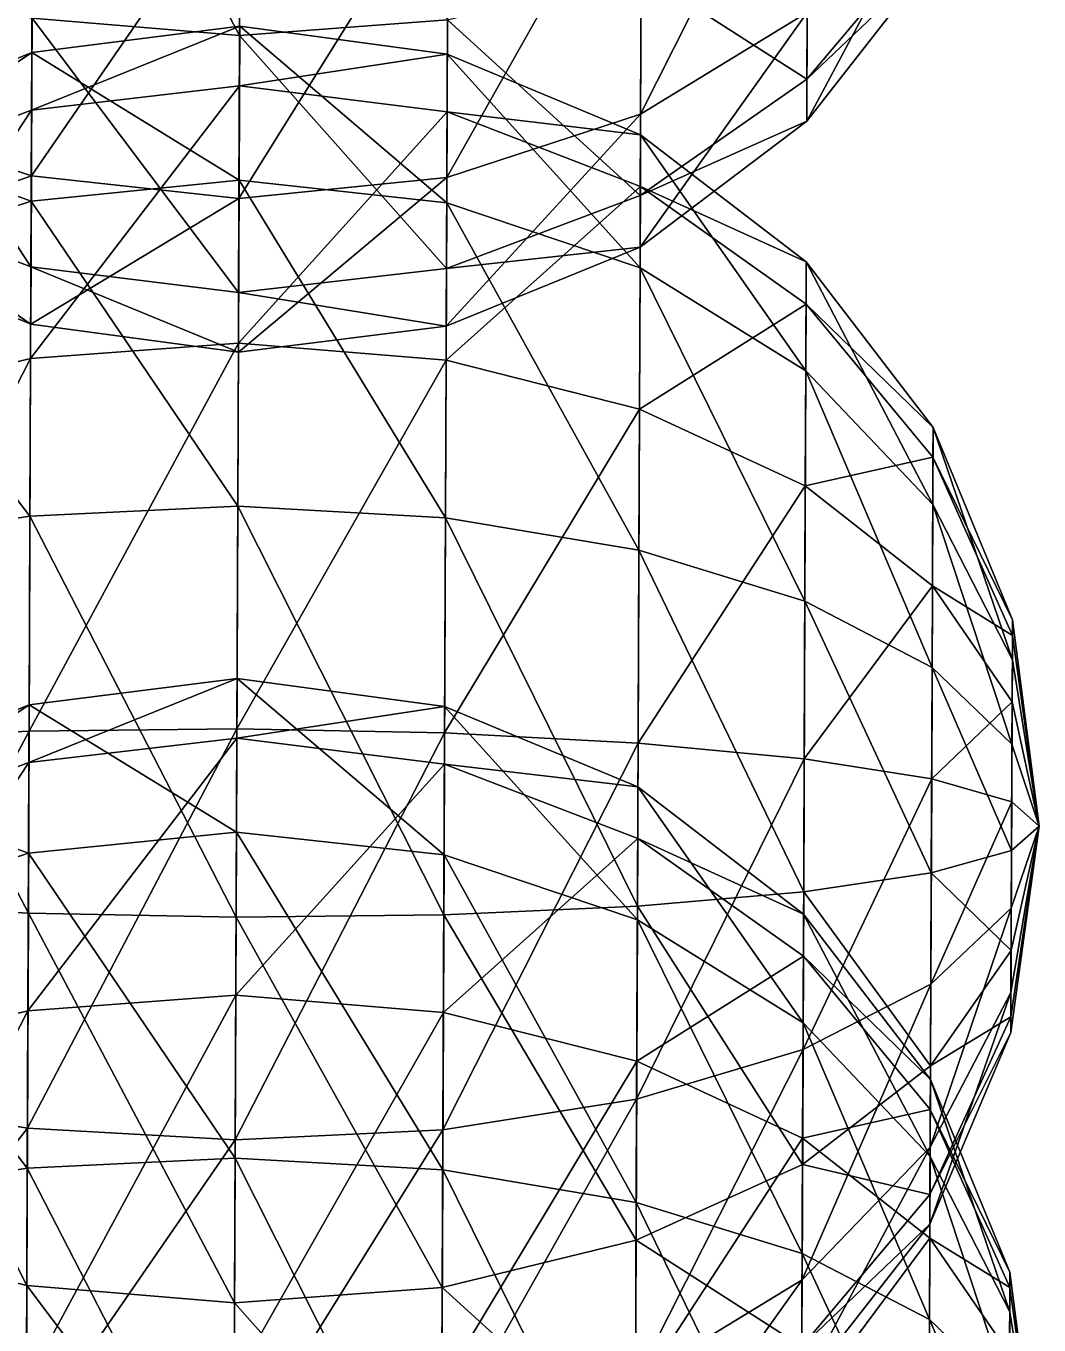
# Model space of a CAD drawing. Header units: metres. Extents: x -322 to 100, y -423 to 142.
# Drawn here: x -58.47 to -20.61, y -51.1 to -2.52 of the extents above; entities that cross this region are included whole.
import ezdxf

# ---------------------------------------------------------------- set-up
doc = ezdxf.new("R2010")
doc.units = ezdxf.units.M

msp = doc.modelspace()

# ---------------------------------------------------------------- linework, layer by layer
for points in [[(-50.48716, -2.878174, -696.81854), (-58.24917, -2.234961, -695.9994), (-58.192173, 11.698199, -701.5549), (-58.192074, 11.698299, -701.55475)], [(-50.48716, -2.878174, -696.81854), (-58.192173, 11.698199, -701.5549), (-50.428154, 11.546495, -702.57007), (-50.428055, 11.546596, -702.56995)], [(-42.720154, -2.298485, -695.9994), (-50.48716, -2.878174, -696.81854), (-50.428154, 11.546495, -702.57007), (-50.428055, 11.546596, -702.56995)], [(-29.235, 6.602027, -653.2885), (-35.455853, 4.744597, -648.9085), (-35.499046, -5.815054, -657.23663), (-35.498947, -5.814954, -657.2365)], [(-29.235, 6.602027, -653.2885), (-35.499046, -5.815054, -657.23663), (-29.270271, -2.019894, -660.0884), (-29.270172, -2.019794, -660.08826)], [(-58.22508, 3.654113, -646.1551), (-65.455605, 4.867316, -648.9085), (-65.4988, -5.692335, -657.23663), (-65.4987, -5.692235, -657.2365)], [(-35.455853, 4.744597, -648.9085), (-42.696064, 3.59059, -646.1551), (-42.744244, -8.187168, -655.4439), (-42.744144, -8.187068, -655.4438)], [(-35.455853, 4.744597, -648.9085), (-42.744244, -8.187168, -655.4439), (-35.499046, -5.815054, -657.23663), (-35.498947, -5.814954, -657.2365)], [(-58.22508, 3.654113, -646.1551), (-65.4988, -5.692335, -657.23663), (-58.27326, -8.123646, -655.4439), (-58.27316, -8.123546, -655.4438)], [(-50.462223, 3.218644, -645.21594), (-58.22508, 3.654113, -646.1551), (-58.27326, -8.123646, -655.4439), (-58.27316, -8.123546, -655.4438)], [(-42.696064, 3.59059, -646.1551), (-50.462223, 3.218644, -645.21594), (-50.5121, -8.974588, -654.83246), (-50.512, -8.974488, -654.83234)], [(-42.696064, 3.59059, -646.1551), (-50.5121, -8.974588, -654.83246), (-42.744244, -8.187168, -655.4439), (-42.744144, -8.187068, -655.4438)], [(-50.462223, 3.218644, -645.21594), (-58.27326, -8.123646, -655.4439), (-50.5121, -8.974588, -654.83246), (-50.512, -8.974488, -654.83234)], [(-24.482384, 2.939675, -663.8049), (-29.270271, -2.019894, -660.0884), (-29.286907, -6.086773, -670.28827), (-29.286808, -6.086673, -670.28815)], [(-24.482384, 2.939675, -663.8049), (-29.286907, -6.086773, -670.28827), (-24.494146, 0.063956, -671.0173), (-24.494047, 0.064056, -671.01715)], [(-29.28045, -4.508905, -681.155), (-35.47745, -0.535404, -693.59766), (-29.252636, 2.290924, -689.77704), (-29.252537, 2.291024, -689.7769)], [(-24.489584, 1.179678, -678.70123), (-29.28045, -4.508905, -681.155), (-29.252636, 2.290924, -689.77704), (-29.252537, 2.291024, -689.7769)], [(-24.494146, 0.063956, -671.0173), (-29.28045, -4.508905, -681.155), (-24.489584, 1.179678, -678.70123), (-24.489485, 1.179778, -678.7011)], [(-24.494146, 0.063956, -671.0173), (-29.286907, -6.086773, -670.28827), (-29.28045, -4.508905, -681.155), (-29.280352, -4.508805, -681.1549)], [(-58.287167, -11.523701, -684.22156), (-65.51127, -8.740742, -683.0379), (-65.4772, -0.412685, -693.59766), (-65.477104, -0.412585, -693.59753)], [(-58.287167, -11.523701, -684.22156), (-65.4772, -0.412685, -693.59766), (-58.24917, -2.234961, -695.9994), (-58.24907, -2.234861, -695.99927)], [(-35.51152, -8.863459, -683.0379), (-42.720154, -2.298485, -695.9994), (-35.47745, -0.535404, -693.59766), (-35.477352, -0.535304, -693.59753)], [(-29.28045, -4.508905, -681.155), (-35.51152, -8.863459, -683.0379), (-35.47745, -0.535404, -693.59766), (-35.477352, -0.535304, -693.59753)], [(-50.526497, -12.494585, -684.62524), (-58.287167, -11.523701, -684.22156), (-58.24917, -2.234961, -695.9994), (-58.24907, -2.234861, -695.99927)], [(-50.526497, -12.494585, -684.62524), (-58.24917, -2.234961, -695.9994), (-50.48716, -2.878174, -696.81854), (-50.48706, -2.878074, -696.8184)], [(-42.758152, -11.587227, -684.22156), (-50.48716, -2.878174, -696.81854), (-42.720154, -2.298485, -695.9994), (-42.720055, -2.298385, -695.99927)], [(-35.51152, -8.863459, -683.0379), (-42.758152, -11.587227, -684.22156), (-42.720154, -2.298485, -695.9994), (-42.720055, -2.298385, -695.99927)], [(-29.270271, -2.019894, -660.0884), (-35.499046, -5.815054, -657.23663), (-35.519424, -10.795944, -669.7288), (-35.519325, -10.795844, -669.7287)], [(-29.270271, -2.019894, -660.0884), (-35.519424, -10.795944, -669.7288), (-29.286907, -6.086773, -670.28827), (-29.286808, -6.086673, -670.28815)], [(-50.485756, -2.534012, -940.40686), (-58.254417, -3.517408, -940.2869), (-58.263233, -5.672813, -925.4426), (-58.263134, -5.672713, -925.4425)], [(-50.485756, -2.534012, -940.40686), (-58.263233, -5.672813, -925.4426), (-50.494884, -4.765453, -925.0389), (-50.494785, -4.765353, -925.03876)], [(-50.50928, -8.285454, -954.83167), (-58.254417, -3.517408, -940.2869), (-50.485756, -2.534012, -940.40686), (-50.485657, -2.533912, -940.40674)], [(-42.758152, -11.587227, -684.22156), (-50.526497, -12.494585, -684.62524), (-50.48716, -2.878174, -696.81854), (-50.48706, -2.878074, -696.8184)], [(-42.74813, -9.136396, -954.2202), (-50.50928, -8.285454, -954.83167), (-50.485756, -2.534012, -940.40686), (-50.485657, -2.533912, -940.40674)], [(-42.725403, -3.580931, -940.2869), (-50.485756, -2.534012, -940.40686), (-50.494884, -4.765453, -925.0389), (-50.494785, -4.765353, -925.03876)], [(-42.74813, -9.136396, -954.2202), (-50.485756, -2.534012, -940.40686), (-42.725403, -3.580931, -940.2869), (-42.725304, -3.580831, -940.2868)], [(-58.254417, -3.517408, -940.2869), (-65.50196, -6.464094, -939.9353), (-65.509865, -8.396578, -926.6262), (-65.509766, -8.396478, -926.6261)], [(-58.254417, -3.517408, -940.2869), (-65.509865, -8.396578, -926.6262), (-58.263233, -5.672813, -925.4426), (-58.263134, -5.672713, -925.4425)], [(-58.27714, -9.072874, -954.2202), (-65.50196, -6.464094, -939.9353), (-58.254417, -3.517408, -940.2869), (-58.25432, -3.517308, -940.2868)], [(-50.50928, -8.285454, -954.83167), (-58.27714, -9.072874, -954.2202), (-58.254417, -3.517408, -940.2869), (-58.25432, -3.517308, -940.2868)], [(-42.725403, -3.580931, -940.2869), (-50.494884, -4.765453, -925.0389), (-42.734222, -5.736338, -925.4426), (-42.734123, -5.736237, -925.4425)], [(-35.522583, -11.567707, -952.4275), (-42.74813, -9.136396, -954.2202), (-42.725403, -3.580931, -940.2869), (-42.725304, -3.580831, -940.2868)], [(-35.50221, -6.586813, -939.9353), (-42.725403, -3.580931, -940.2869), (-42.734222, -5.736338, -925.4426), (-42.734123, -5.736237, -925.4425)], [(-35.522583, -11.567707, -952.4275), (-42.725403, -3.580931, -940.2869), (-35.50221, -6.586813, -939.9353), (-35.50211, -6.586713, -939.9352)], [(-50.494884, -4.765453, -925.0389), (-58.263233, -5.672813, -925.4426), (-58.30123, -14.961555, -913.66473), (-58.301132, -14.961455, -913.6646)], [(-50.494884, -4.765453, -925.0389), (-58.30123, -14.961555, -913.66473), (-50.53422, -14.381868, -912.8456), (-50.534122, -14.381768, -912.84546)], [(-42.734222, -5.736338, -925.4426), (-50.494884, -4.765453, -925.0389), (-50.53422, -14.381868, -912.8456), (-50.534122, -14.381768, -912.84546)], [(-29.286907, -6.086773, -670.28827), (-35.51152, -8.863459, -683.0379), (-29.28045, -4.508905, -681.155), (-29.280352, -4.508805, -681.1549)], [(-58.263233, -5.672813, -925.4426), (-65.509865, -8.396578, -926.6262), (-65.54393, -16.724636, -916.06647), (-65.54383, -16.724537, -916.06635)], [(-58.263233, -5.672813, -925.4426), (-65.54393, -16.724636, -916.06647), (-58.30123, -14.961555, -913.66473), (-58.301132, -14.961455, -913.6646)], [(-58.27326, -8.123646, -655.4439), (-65.4988, -5.692335, -657.23663), (-65.51917, -10.673227, -669.7288), (-65.51907, -10.673127, -669.7287)], [(-42.734222, -5.736338, -925.4426), (-50.53422, -14.381868, -912.8456), (-42.772217, -15.02508, -913.66473), (-42.772118, -15.02498, -913.6646)], [(-35.510113, -8.519299, -926.6262), (-42.734222, -5.736338, -925.4426), (-42.772217, -15.02508, -913.66473), (-42.772118, -15.02498, -913.6646)], [(-35.499046, -5.815054, -657.23663), (-42.744244, -8.187168, -655.4439), (-42.766968, -13.74263, -669.3772), (-42.76687, -13.74253, -669.3771)], [(-35.499046, -5.815054, -657.23663), (-42.766968, -13.74263, -669.3772), (-35.519424, -10.795944, -669.7288), (-35.519325, -10.795844, -669.7287)], [(-35.50221, -6.586813, -939.9353), (-42.734222, -5.736338, -925.4426), (-35.510113, -8.519299, -926.6262), (-35.510014, -8.519198, -926.6261)], [(-29.286907, -6.086773, -670.28827), (-35.519424, -10.795944, -669.7288), (-35.51152, -8.863459, -683.0379), (-35.51142, -8.863359, -683.0378)], [(-58.27714, -9.072874, -954.2202), (-65.52233, -11.444988, -952.4275), (-65.50196, -6.464094, -939.9353), (-65.50186, -6.463994, -939.9352)], [(-29.325062, -15.413698, -949.57574), (-35.522583, -11.567707, -952.4275), (-35.50221, -6.586813, -939.9353), (-35.50211, -6.586713, -939.9352)], [(-29.308426, -11.346817, -939.37585), (-35.50221, -6.586813, -939.9353), (-35.510113, -8.519299, -926.6262), (-35.510014, -8.519198, -926.6261)], [(-29.325062, -15.413698, -949.57574), (-35.50221, -6.586813, -939.9353), (-29.308426, -11.346817, -939.37585), (-29.308327, -11.346717, -939.37573)], [(-58.27326, -8.123646, -655.4439), (-65.51917, -10.673227, -669.7288), (-58.295982, -13.679108, -669.3772), (-58.295883, -13.679008, -669.3771)], [(-50.5121, -8.974588, -654.83246), (-58.27326, -8.123646, -655.4439), (-58.295982, -13.679108, -669.3772), (-58.295883, -13.679008, -669.3771)], [(-42.744244, -8.187168, -655.4439), (-50.5121, -8.974588, -654.83246), (-50.535625, -14.726028, -669.25726), (-50.535526, -14.725928, -669.25714)], [(-42.744244, -8.187168, -655.4439), (-50.535625, -14.726028, -669.25726), (-42.766968, -13.74263, -669.3772), (-42.76687, -13.74253, -669.3771)], [(-58.295982, -13.679108, -669.3772), (-65.51917, -10.673227, -669.7288), (-65.51127, -8.740742, -683.0379), (-65.51117, -8.740642, -683.0378)], [(-58.295982, -13.679108, -669.3772), (-65.51127, -8.740742, -683.0379), (-58.287167, -11.523701, -684.22156), (-58.287067, -11.523601, -684.22144)], [(-50.559162, -20.47869, -964.4482), (-58.27714, -9.072874, -954.2202), (-50.50928, -8.285454, -954.83167), (-50.509182, -8.285354, -954.83154)], [(-42.796307, -20.914158, -963.50903), (-50.559162, -20.47869, -964.4482), (-50.50928, -8.285454, -954.83167), (-50.509182, -8.285354, -954.83154)], [(-50.50928, -8.285454, -954.83167), (-50.50928, -8.285454, -954.83167), (-50.559162, -20.47869, -964.4482), (-50.559063, -20.47859, -964.44806)], [(-42.796307, -20.914158, -963.50903), (-50.50928, -8.285454, -954.83167), (-42.74813, -9.136396, -954.2202), (-42.74803, -9.136296, -954.2201)], [(-35.510113, -8.519299, -926.6262), (-42.772217, -15.02508, -913.66473), (-35.54418, -16.847355, -916.06647), (-35.544083, -16.847256, -916.06635)], [(-29.314882, -12.924683, -928.5091), (-35.510113, -8.519299, -926.6262), (-35.54418, -16.847355, -916.06647), (-35.544083, -16.847256, -916.06635)], [(-29.308426, -11.346817, -939.37585), (-35.510113, -8.519299, -926.6262), (-29.314882, -12.924683, -928.5091), (-29.314783, -12.924582, -928.509)], [(-58.32532, -20.850636, -963.50903), (-65.52233, -11.444988, -952.4275), (-58.27714, -9.072874, -954.2202), (-58.277042, -9.072774, -954.2201)], [(-50.559162, -20.47869, -964.4482), (-58.32532, -20.850636, -963.50903), (-58.27714, -9.072874, -954.2202), (-58.277042, -9.072774, -954.2201)], [(-58.27714, -9.072874, -954.2202), (-58.27714, -9.072874, -954.2202), (-58.32532, -20.850636, -963.50903), (-58.325222, -20.850536, -963.5089)], [(-50.5121, -8.974588, -654.83246), (-58.295982, -13.679108, -669.3772), (-50.535625, -14.726028, -669.25726), (-50.535526, -14.725928, -669.25714)], [(-35.565777, -22.12736, -960.7556), (-42.796307, -20.914158, -963.50903), (-42.74813, -9.136396, -954.2202), (-42.74803, -9.136296, -954.2201)], [(-42.74813, -9.136396, -954.2202), (-42.74813, -9.136396, -954.2202), (-42.796307, -20.914158, -963.50903), (-42.796207, -20.914059, -963.5089)], [(-35.519424, -10.795944, -669.7288), (-42.758152, -11.587227, -684.22156), (-35.51152, -8.863459, -683.0379), (-35.51142, -8.863359, -683.0378)], [(-35.565777, -22.12736, -960.7556), (-42.74813, -9.136396, -954.2202), (-35.522583, -11.567707, -952.4275), (-35.522484, -11.567607, -952.42737)], [(-35.519424, -10.795944, -669.7288), (-42.766968, -13.74263, -669.3772), (-42.758152, -11.587227, -684.22156), (-42.758053, -11.587127, -684.22144)], [(-58.32532, -20.850636, -963.50903), (-65.56553, -22.004639, -960.7556), (-65.52233, -11.444988, -952.4275), (-65.52223, -11.444888, -952.42737)], [(-50.535625, -14.726028, -669.25726), (-58.295982, -13.679108, -669.3772), (-58.287167, -11.523701, -684.22156), (-58.287067, -11.523601, -684.22144)], [(-50.535625, -14.726028, -669.25726), (-58.287167, -11.523701, -684.22156), (-50.526497, -12.494585, -684.62524), (-50.526398, -12.494485, -684.6251)], [(-42.766968, -13.74263, -669.3772), (-50.526497, -12.494585, -684.62524), (-42.758152, -11.587227, -684.22156), (-42.758053, -11.587127, -684.22144)], [(-29.360332, -24.035618, -956.3756), (-35.565777, -22.12736, -960.7556), (-35.522583, -11.567707, -952.4275), (-35.522484, -11.567607, -952.42737)], [(-35.522583, -11.567707, -952.4275), (-35.522583, -11.567707, -952.4275), (-35.565777, -22.12736, -960.7556), (-35.565678, -22.12726, -960.7555)], [(-29.360332, -24.035618, -956.3756), (-35.522583, -11.567707, -952.4275), (-29.325062, -15.413698, -949.57574), (-29.324963, -15.413598, -949.5756)], [(-24.577911, -20.412271, -945.85925), (-29.325062, -15.413698, -949.57574), (-29.308426, -11.346817, -939.37585), (-29.308327, -11.346717, -939.37573)], [(-24.566149, -17.53655, -938.64685), (-29.308426, -11.346817, -939.37585), (-29.314882, -12.924683, -928.5091), (-29.314783, -12.924582, -928.509)], [(-24.577911, -20.412271, -945.85925), (-29.308426, -11.346817, -939.37585), (-24.566149, -17.53655, -938.64685), (-24.56605, -17.536451, -938.6467)], [(-42.766968, -13.74263, -669.3772), (-50.535625, -14.726028, -669.25726), (-50.526497, -12.494585, -684.62524), (-50.526398, -12.494485, -684.6251)], [(-29.314882, -12.924683, -928.5091), (-35.54418, -16.847355, -916.06647), (-29.342697, -19.724514, -919.8871), (-29.342598, -19.724415, -919.88696)], [(-24.570711, -18.652271, -930.9629), (-29.314882, -12.924683, -928.5091), (-29.342697, -19.724514, -919.8871), (-29.342598, -19.724415, -919.88696)], [(-24.566149, -17.53655, -938.64685), (-29.314882, -12.924683, -928.5091), (-24.570711, -18.652271, -930.9629), (-24.570612, -18.652172, -930.96277)], [(-50.53422, -14.381868, -912.8456), (-58.30123, -14.961555, -913.66473), (-58.358227, -28.894718, -908.10925), (-58.358128, -28.894619, -908.10913)], [(-50.53422, -14.381868, -912.8456), (-58.358227, -28.894718, -908.10925), (-50.593227, -28.80654, -907.09406), (-50.59313, -28.80644, -907.09393)], [(-42.772217, -15.02508, -913.66473), (-50.53422, -14.381868, -912.8456), (-50.593227, -28.80654, -907.09406), (-50.59313, -28.80644, -907.09393)], [(-58.30123, -14.961555, -913.66473), (-65.54393, -16.724636, -916.06647), (-65.59503, -29.216772, -911.0856), (-65.59493, -29.216673, -911.08545)], [(-58.30123, -14.961555, -913.66473), (-65.59503, -29.216772, -911.0856), (-58.358227, -28.894718, -908.10925), (-58.358128, -28.894619, -908.10913)], [(-42.772217, -15.02508, -913.66473), (-50.593227, -28.80654, -907.09406), (-42.829212, -28.958244, -908.10925), (-42.829113, -28.958145, -908.10913)], [(-35.54418, -16.847355, -916.06647), (-42.772217, -15.02508, -913.66473), (-42.829212, -28.958244, -908.10925), (-42.829113, -28.958145, -908.10913)], [(-24.60285, -26.50889, -950.6675), (-29.360332, -24.035618, -956.3756), (-29.325062, -15.413698, -949.57574), (-29.324963, -15.413598, -949.5756)], [(-29.325062, -15.413698, -949.57574), (-29.325062, -15.413698, -949.57574), (-29.360332, -24.035618, -956.3756), (-29.360233, -24.035519, -956.3755)], [(-24.60285, -26.50889, -950.6675), (-29.325062, -15.413698, -949.57574), (-24.577911, -20.412271, -945.85925), (-24.577812, -20.412172, -945.85913)], [(-35.54418, -16.847355, -916.06647), (-42.829212, -28.958244, -908.10925), (-35.595284, -29.339489, -911.0856), (-35.595184, -29.33939, -911.08545)], [(-29.342697, -19.724514, -919.8871), (-35.54418, -16.847355, -916.06647), (-35.595284, -29.339489, -911.0856), (-35.595184, -29.33939, -911.08545)], [(-21.604643, -26.222782, -941.5313), (-24.577911, -20.412271, -945.85925), (-24.566149, -17.53655, -938.64685), (-24.56605, -17.536451, -938.6467)], [(-21.598555, -24.7342, -937.7979), (-24.566149, -17.53655, -938.64685), (-24.570711, -18.652271, -930.9629), (-24.570612, -18.652172, -930.96277)], [(-21.604643, -26.222782, -941.5313), (-24.566149, -17.53655, -938.64685), (-21.598555, -24.7342, -937.7979), (-21.598455, -24.7341, -937.7978)], [(-24.570711, -18.652271, -930.9629), (-29.342697, -19.724514, -919.8871), (-24.59038, -23.46048, -924.8662), (-24.59028, -23.46038, -924.8661)], [(-21.600918, -25.311739, -933.8204), (-24.570711, -18.652271, -930.9629), (-24.59038, -23.46048, -924.8662), (-24.59028, -23.46038, -924.8661)], [(-21.598555, -24.7342, -937.7979), (-24.570711, -18.652271, -930.9629), (-21.600918, -25.311739, -933.8204), (-21.600819, -25.31164, -933.82025)], [(-29.342697, -19.724514, -919.8871), (-35.595284, -29.339489, -911.0856), (-29.38442, -29.924297, -915.8202), (-29.384321, -29.924198, -915.82007)], [(-24.59038, -23.46048, -924.8662), (-29.342697, -19.724514, -919.8871), (-29.38442, -29.924297, -915.8202), (-29.384321, -29.924198, -915.82007)], [(-58.386044, -35.694836, -965.6644), (-65.56553, -22.004639, -960.7556), (-58.32532, -20.850636, -963.50903), (-58.325222, -20.850536, -963.5089)], [(-50.622025, -35.846542, -966.6796), (-58.386044, -35.694836, -965.6644), (-58.32532, -20.850636, -963.50903), (-58.325222, -20.850536, -963.5089)], [(-50.622025, -35.846542, -966.6796), (-58.32532, -20.850636, -963.50903), (-50.559162, -20.47869, -964.4482), (-50.559063, -20.47859, -964.44806)], [(-42.85703, -35.75836, -965.6644), (-50.622025, -35.846542, -966.6796), (-50.559162, -20.47869, -964.4482), (-50.559063, -20.47859, -964.44806)], [(-42.85703, -35.75836, -965.6644), (-50.559162, -20.47869, -964.4482), (-42.796307, -20.914158, -963.50903), (-42.796207, -20.914059, -963.5089)], [(-21.617552, -29.378626, -944.02026), (-24.60285, -26.50889, -950.6675), (-24.577911, -20.412271, -945.85925), (-24.577812, -20.412172, -945.85913)], [(-24.577911, -20.412271, -945.85925), (-24.577911, -20.412271, -945.85925), (-24.60285, -26.50889, -950.6675), (-24.60275, -26.508791, -950.66736)], [(-21.617552, -29.378626, -944.02026), (-24.577911, -20.412271, -945.85925), (-21.604643, -26.222782, -941.5313), (-21.604544, -26.222683, -941.5312)], [(-35.62022, -35.43631, -962.6881), (-42.85703, -35.75836, -965.6644), (-42.796307, -20.914158, -963.50903), (-42.796207, -20.914059, -963.5089)], [(-35.62022, -35.43631, -962.6881), (-42.796307, -20.914158, -963.50903), (-35.565777, -22.12736, -960.7556), (-35.565678, -22.12726, -960.7555)], [(-58.386044, -35.694836, -965.6644), (-65.61997, -35.31359, -962.6881), (-65.56553, -22.004639, -960.7556), (-65.56543, -22.00454, -960.7555)], [(-29.404783, -34.90233, -957.9535), (-35.62022, -35.43631, -962.6881), (-35.565777, -22.12736, -960.7556), (-35.565678, -22.12726, -960.7555)], [(-29.404783, -34.90233, -957.9535), (-35.565777, -22.12736, -960.7556), (-29.360332, -24.035618, -956.3756), (-29.360233, -24.035519, -956.3755)], [(-24.59038, -23.46048, -924.8662), (-29.38442, -29.924297, -915.8202), (-24.619883, -30.672815, -921.9905), (-24.619783, -30.672716, -921.99036)], [(-21.611097, -27.800652, -930.6645), (-24.59038, -23.46048, -924.8662), (-24.619883, -30.672815, -921.9905), (-24.619783, -30.672716, -921.99036)], [(-21.600918, -25.311739, -933.8204), (-24.59038, -23.46048, -924.8662), (-21.611097, -27.800652, -930.6645), (-21.610998, -27.800552, -930.66437)], [(-24.634283, -34.192818, -951.7832), (-29.404783, -34.90233, -957.9535), (-29.360332, -24.035618, -956.3756), (-29.360233, -24.035519, -956.3755)], [(-24.634283, -34.192818, -951.7832), (-29.360332, -24.035618, -956.3756), (-24.60285, -26.50889, -950.6675), (-24.60275, -26.508791, -950.66736)], [(-20.607878, -32.449257, -936.88684), (-21.604643, -26.222782, -941.5313), (-21.598555, -24.7342, -937.7979), (-21.598455, -24.7341, -937.7978)], [(-20.607878, -32.449257, -936.88684), (-21.598555, -24.7342, -937.7979), (-21.600918, -25.311739, -933.8204), (-21.600819, -25.31164, -933.82025)], [(-20.607878, -32.449257, -936.88684), (-21.600918, -25.311739, -933.8204), (-21.611097, -27.800652, -930.6645), (-21.610998, -27.800552, -930.66437)], [(-20.607878, -32.449257, -936.88684), (-21.617552, -29.378626, -944.02026), (-21.604643, -26.222782, -941.5313), (-21.604544, -26.222683, -941.5312)], [(-21.604643, -26.222782, -941.5313), (-21.604643, -26.222782, -941.5313), (-21.617552, -29.378626, -944.02026), (-21.617453, -29.378527, -944.02014)], [(-21.633823, -33.356117, -944.5978), (-24.634283, -34.192818, -951.7832), (-24.60285, -26.50889, -950.6675), (-24.60275, -26.508791, -950.66736)], [(-21.633823, -33.356117, -944.5978), (-24.60285, -26.50889, -950.6675), (-21.617552, -29.378626, -944.02026), (-21.617453, -29.378527, -944.02014)], [(-50.585503, -26.919662, -772.4624), (-58.354164, -27.903059, -772.34247), (-58.36298, -30.058464, -757.49817), (-58.36288, -30.058365, -757.49805)], [(-50.585503, -26.919662, -772.4624), (-58.36298, -30.058464, -757.49817), (-50.59463, -29.151104, -757.0944), (-50.594532, -29.151005, -757.0943)], [(-50.609028, -32.671104, -786.8872), (-58.354164, -27.903059, -772.34247), (-50.585503, -26.919662, -772.4624), (-50.585403, -26.919563, -772.4623)], [(-42.847878, -33.52205, -786.27576), (-50.609028, -32.671104, -786.8872), (-50.585503, -26.919662, -772.4624), (-50.585403, -26.919563, -772.4623)], [(-42.82515, -27.966581, -772.34247), (-50.585503, -26.919662, -772.4624), (-50.59463, -29.151104, -757.0944), (-50.594532, -29.151005, -757.0943)], [(-42.847878, -33.52205, -786.27576), (-50.585503, -26.919662, -772.4624), (-42.82515, -27.966581, -772.34247), (-42.82505, -27.966482, -772.34235)], [(-58.354164, -27.903059, -772.34247), (-65.60171, -30.849745, -771.99084), (-65.60961, -32.782227, -758.68176), (-65.60951, -32.782127, -758.68164)], [(-58.354164, -27.903059, -772.34247), (-65.60961, -32.782227, -758.68176), (-58.36298, -30.058464, -757.49817), (-58.36288, -30.058365, -757.49805)], [(-58.37689, -33.458527, -786.27576), (-65.60171, -30.849745, -771.99084), (-58.354164, -27.903059, -772.34247), (-58.354065, -27.90296, -772.34235)], [(-50.609028, -32.671104, -786.8872), (-58.37689, -33.458527, -786.27576), (-58.354164, -27.903059, -772.34247), (-58.354065, -27.90296, -772.34235)], [(-42.82515, -27.966581, -772.34247), (-50.59463, -29.151104, -757.0944), (-42.83397, -30.121988, -757.49817), (-42.83387, -30.12189, -757.49805)], [(-35.62233, -35.953358, -784.48303), (-42.847878, -33.52205, -786.27576), (-42.82515, -27.966581, -772.34247), (-42.82505, -27.966482, -772.34235)], [(-35.601955, -30.972464, -771.99084), (-42.82515, -27.966581, -772.34247), (-42.83397, -30.121988, -757.49817), (-42.83387, -30.12189, -757.49805)], [(-35.62233, -35.953358, -784.48303), (-42.82515, -27.966581, -772.34247), (-35.601955, -30.972464, -771.99084), (-35.601856, -30.972364, -771.9907)], [(-21.611097, -27.800652, -930.6645), (-24.619883, -30.672815, -921.9905), (-21.62637, -31.53403, -929.1759), (-21.62627, -31.533932, -929.1758)], [(-20.607878, -32.449257, -936.88684), (-21.611097, -27.800652, -930.6645), (-21.62637, -31.53403, -929.1759), (-21.62627, -31.533932, -929.1758)], [(-58.358227, -28.894718, -908.10925), (-65.59503, -29.216772, -911.0856), (-65.649475, -42.52572, -913.01807), (-65.649376, -42.52562, -913.01794)], [(-58.358227, -28.894718, -908.10925), (-65.649475, -42.52572, -913.01807), (-58.41895, -43.738922, -910.26465), (-58.41885, -43.738823, -910.2645)], [(-50.593227, -28.80654, -907.09406), (-58.358227, -28.894718, -908.10925), (-58.41895, -43.738922, -910.26465), (-58.41885, -43.738823, -910.2645)], [(-50.593227, -28.80654, -907.09406), (-58.41895, -43.738922, -910.26465), (-50.656094, -44.174393, -909.3255), (-50.655994, -44.174294, -909.3254)], [(-42.829212, -28.958244, -908.10925), (-50.593227, -28.80654, -907.09406), (-50.656094, -44.174393, -909.3255), (-50.655994, -44.174294, -909.3254)], [(-42.829212, -28.958244, -908.10925), (-50.656094, -44.174393, -909.3255), (-42.889935, -43.802444, -910.26465), (-42.889835, -43.802345, -910.2645)], [(-35.595284, -29.339489, -911.0856), (-42.829212, -28.958244, -908.10925), (-42.889935, -43.802444, -910.26465), (-42.889835, -43.802345, -910.2645)], [(-50.59463, -29.151104, -757.0944), (-58.36298, -30.058464, -757.49817), (-58.400978, -39.347206, -745.7203), (-58.40088, -39.347107, -745.72015)], [(-50.59463, -29.151104, -757.0944), (-58.400978, -39.347206, -745.7203), (-50.63397, -38.767517, -744.9011), (-50.63387, -38.767418, -744.901)], [(-42.83397, -30.121988, -757.49817), (-50.59463, -29.151104, -757.0944), (-50.63397, -38.767517, -744.9011), (-50.63387, -38.767418, -744.901)], [(-35.595284, -29.339489, -911.0856), (-42.889935, -43.802444, -910.26465), (-35.649723, -42.648438, -913.01807), (-35.649624, -42.64834, -913.01794)], [(-29.38442, -29.924297, -915.8202), (-35.595284, -29.339489, -911.0856), (-35.649723, -42.648438, -913.01807), (-35.649624, -42.64834, -913.01794)], [(-20.607878, -32.449257, -936.88684), (-21.633823, -33.356117, -944.5978), (-21.617552, -29.378626, -944.02026), (-21.617453, -29.378527, -944.02014)], [(-58.36298, -30.058464, -757.49817), (-65.60961, -32.782227, -758.68176), (-65.64368, -41.110287, -748.122), (-65.64358, -41.110188, -748.1219)], [(-58.36298, -30.058464, -757.49817), (-65.64368, -41.110287, -748.122), (-58.400978, -39.347206, -745.7203), (-58.40088, -39.347107, -745.72015)], [(-29.38442, -29.924297, -915.8202), (-35.649723, -42.648438, -913.01807), (-29.428871, -40.791008, -917.3981), (-29.428772, -40.79091, -917.39795)], [(-24.619883, -30.672815, -921.9905), (-29.38442, -29.924297, -915.8202), (-29.428871, -40.791008, -917.3981), (-29.428772, -40.79091, -917.39795)], [(-42.83397, -30.121988, -757.49817), (-50.63397, -38.767517, -744.9011), (-42.871964, -39.41073, -745.7203), (-42.871864, -39.41063, -745.72015)], [(-35.60986, -32.90495, -758.68176), (-42.83397, -30.121988, -757.49817), (-42.871964, -39.41073, -745.7203), (-42.871864, -39.41063, -745.72015)], [(-35.601955, -30.972464, -771.99084), (-42.83397, -30.121988, -757.49817), (-35.60986, -32.90495, -758.68176), (-35.60976, -32.90485, -758.68164)], [(-58.37689, -33.458527, -786.27576), (-65.62208, -35.83064, -784.48303), (-65.60171, -30.849745, -771.99084), (-65.60161, -30.849646, -771.9907)], [(-29.424809, -39.799347, -781.6313), (-35.62233, -35.953358, -784.48303), (-35.601955, -30.972464, -771.99084), (-35.601856, -30.972364, -771.9907)], [(-29.408173, -35.732468, -771.4314), (-35.601955, -30.972464, -771.99084), (-35.60986, -32.90495, -758.68176), (-35.60976, -32.90485, -758.68164)], [(-29.424809, -39.799347, -781.6313), (-35.601955, -30.972464, -771.99084), (-29.408173, -35.732468, -771.4314), (-29.408073, -35.73237, -771.4313)], [(-24.619883, -30.672815, -921.9905), (-29.428871, -40.791008, -917.3981), (-24.651316, -38.356743, -923.1062), (-24.651217, -38.356644, -923.1061)], [(-21.62637, -31.53403, -929.1759), (-24.619883, -30.672815, -921.9905), (-24.651316, -38.356743, -923.1062), (-24.651217, -38.356644, -923.1061)], [(-21.62637, -31.53403, -929.1759), (-24.651316, -38.356743, -923.1062), (-21.642641, -35.511524, -929.7534), (-21.642542, -35.511425, -929.7533)], [(-20.607878, -32.449257, -936.88684), (-21.62637, -31.53403, -929.1759), (-21.642641, -35.511524, -929.7534), (-21.642542, -35.511425, -929.7533)], [(-20.607878, -32.449257, -936.88684), (-21.65555, -38.66737, -932.2424), (-21.661638, -40.155952, -935.97577), (-21.66154, -40.155853, -935.97565)], [(-20.607878, -32.449257, -936.88684), (-21.661638, -40.155952, -935.97577), (-21.659275, -39.57841, -939.9533), (-21.659176, -39.578312, -939.9532)], [(-20.607878, -32.449257, -936.88684), (-21.659275, -39.57841, -939.9533), (-21.649096, -37.0895, -943.1092), (-21.648996, -37.0894, -943.1091)], [(-20.607878, -32.449257, -936.88684), (-21.642641, -35.511524, -929.7534), (-21.65555, -38.66737, -932.2424), (-21.65545, -38.66727, -932.24225)], [(-20.607878, -32.449257, -936.88684), (-21.649096, -37.0895, -943.1092), (-21.633823, -33.356117, -944.5978), (-21.633724, -33.356018, -944.59766)], [(-50.65891, -44.86434, -796.5037), (-58.37689, -33.458527, -786.27576), (-50.609028, -32.671104, -786.8872), (-50.60893, -32.671005, -786.8871)], [(-42.896053, -45.29981, -795.5646), (-50.65891, -44.86434, -796.5037), (-50.609028, -32.671104, -786.8872), (-50.60893, -32.671005, -786.8871)], [(-50.609028, -32.671104, -786.8872), (-50.609028, -32.671104, -786.8872), (-50.65891, -44.86434, -796.5037), (-50.65881, -44.864243, -796.5036)], [(-42.896053, -45.29981, -795.5646), (-50.609028, -32.671104, -786.8872), (-42.847878, -33.52205, -786.27576), (-42.84778, -33.52195, -786.27563)], [(-35.60986, -32.90495, -758.68176), (-42.871964, -39.41073, -745.7203), (-35.64393, -41.233006, -748.122), (-35.64383, -41.232906, -748.1219)], [(-29.414629, -37.310333, -760.56464), (-35.60986, -32.90495, -758.68176), (-35.64393, -41.233006, -748.122), (-35.64383, -41.232906, -748.1219)], [(-29.408173, -35.732468, -771.4314), (-35.60986, -32.90495, -758.68176), (-29.414629, -37.310333, -760.56464), (-29.41453, -37.310234, -760.5645)], [(-58.425068, -45.236286, -795.5646), (-65.62208, -35.83064, -784.48303), (-58.37689, -33.458527, -786.27576), (-58.37679, -33.458427, -786.27563)], [(-50.65891, -44.86434, -796.5037), (-58.425068, -45.236286, -795.5646), (-58.37689, -33.458527, -786.27576), (-58.37679, -33.458427, -786.27563)], [(-58.37689, -33.458527, -786.27576), (-58.37689, -33.458527, -786.27576), (-58.425068, -45.236286, -795.5646), (-58.42497, -45.236187, -795.56445)], [(-21.649096, -37.0895, -943.1092), (-24.634283, -34.192818, -951.7832), (-21.633823, -33.356117, -944.5978), (-21.633724, -33.356018, -944.59766)], [(-35.665524, -46.51301, -792.81116), (-42.896053, -45.29981, -795.5646), (-42.847878, -33.52205, -786.27576), (-42.84778, -33.52195, -786.27563)], [(-42.847878, -33.52205, -786.27576), (-42.847878, -33.52205, -786.27576), (-42.896053, -45.29981, -795.5646), (-42.895954, -45.29971, -795.56445)], [(-35.665524, -46.51301, -792.81116), (-42.847878, -33.52205, -786.27576), (-35.62233, -35.953358, -784.48303), (-35.62223, -35.95326, -784.4829)], [(-24.663786, -41.40515, -948.9075), (-29.404783, -34.90233, -957.9535), (-24.634283, -34.192818, -951.7832), (-24.634184, -34.19272, -951.7831)], [(-21.649096, -37.0895, -943.1092), (-24.663786, -41.40515, -948.9075), (-24.634283, -34.192818, -951.7832), (-24.634184, -34.19272, -951.7831)], [(-29.446507, -45.10211, -953.8866), (-35.62022, -35.43631, -962.6881), (-29.404783, -34.90233, -957.9535), (-29.404684, -34.90223, -957.95337)], [(-24.663786, -41.40515, -948.9075), (-29.446507, -45.10211, -953.8866), (-29.404783, -34.90233, -957.9535), (-29.404684, -34.90223, -957.95337)], [(-58.44304, -49.628, -960.10895), (-65.671074, -47.80572, -957.7072), (-65.61997, -35.31359, -962.6881), (-65.61987, -35.31349, -962.688)], [(-58.44304, -49.628, -960.10895), (-65.61997, -35.31359, -962.6881), (-58.386044, -35.694836, -965.6644), (-58.385944, -35.694736, -965.6643)], [(-35.67132, -47.92844, -957.7072), (-42.85703, -35.75836, -965.6644), (-35.62022, -35.43631, -962.6881), (-35.62012, -35.43621, -962.688)], [(-29.446507, -45.10211, -953.8866), (-35.67132, -47.92844, -957.7072), (-35.62022, -35.43631, -962.6881), (-35.62012, -35.43621, -962.688)], [(-58.425068, -45.236286, -795.5646), (-65.665276, -46.39029, -792.81116), (-65.62208, -35.83064, -784.48303), (-65.62198, -35.83054, -784.4829)], [(-50.68103, -50.27121, -960.9281), (-58.44304, -49.628, -960.10895), (-58.386044, -35.694836, -965.6644), (-58.385944, -35.694736, -965.6643)], [(-50.68103, -50.27121, -960.9281), (-58.386044, -35.694836, -965.6644), (-50.622025, -35.846542, -966.6796), (-50.621925, -35.846443, -966.6795)], [(-42.914024, -49.69152, -960.10895), (-50.68103, -50.27121, -960.9281), (-50.622025, -35.846542, -966.6796), (-50.621925, -35.846443, -966.6795)], [(-42.914024, -49.69152, -960.10895), (-50.622025, -35.846542, -966.6796), (-42.85703, -35.75836, -965.6644), (-42.85693, -35.758263, -965.6643)], [(-35.67132, -47.92844, -957.7072), (-42.914024, -49.69152, -960.10895), (-42.85703, -35.75836, -965.6644), (-42.85693, -35.758263, -965.6643)], [(-24.677658, -44.79792, -777.9148), (-29.424809, -39.799347, -781.6313), (-29.408173, -35.732468, -771.4314), (-29.408073, -35.73237, -771.4313)], [(-24.665895, -41.922203, -770.7024), (-29.408173, -35.732468, -771.4314), (-29.414629, -37.310333, -760.56464), (-29.41453, -37.310234, -760.5645)], [(-24.677658, -44.79792, -777.9148), (-29.408173, -35.732468, -771.4314), (-24.665895, -41.922203, -770.7024), (-24.665796, -41.922104, -770.7023)], [(-21.642641, -35.511524, -929.7534), (-24.651316, -38.356743, -923.1062), (-24.676254, -44.45336, -927.9144), (-24.676155, -44.453262, -927.9143)], [(-21.642641, -35.511524, -929.7534), (-24.676254, -44.45336, -927.9144), (-21.65555, -38.66737, -932.2424), (-21.65545, -38.66727, -932.24225)], [(-29.46008, -48.42127, -788.43115), (-35.665524, -46.51301, -792.81116), (-35.62233, -35.953358, -784.48303), (-35.62223, -35.95326, -784.4829)], [(-35.62233, -35.953358, -784.48303), (-35.62233, -35.953358, -784.48303), (-35.665524, -46.51301, -792.81116), (-35.665424, -46.51291, -792.81104)], [(-29.46008, -48.42127, -788.43115), (-35.62233, -35.953358, -784.48303), (-29.424809, -39.799347, -781.6313), (-29.42471, -39.799248, -781.63116)], [(-29.414629, -37.310333, -760.56464), (-35.64393, -41.233006, -748.122), (-29.442444, -44.110165, -751.9426), (-29.442345, -44.110065, -751.9425)], [(-24.670458, -43.03792, -763.01843), (-29.414629, -37.310333, -760.56464), (-29.442444, -44.110165, -751.9426), (-29.442345, -44.110065, -751.9425)], [(-24.665895, -41.922203, -770.7024), (-29.414629, -37.310333, -760.56464), (-24.670458, -43.03792, -763.01843), (-24.670359, -43.037823, -763.0183)], [(-21.659275, -39.57841, -939.9533), (-24.663786, -41.40515, -948.9075), (-21.649096, -37.0895, -943.1092), (-21.648996, -37.0894, -943.1091)], [(-24.651316, -38.356743, -923.1062), (-29.428871, -40.791008, -917.3981), (-29.464142, -49.41293, -924.19794), (-29.464043, -49.41283, -924.1978)], [(-24.651316, -38.356743, -923.1062), (-29.464142, -49.41293, -924.19794), (-24.676254, -44.45336, -927.9144), (-24.676155, -44.453262, -927.9143)], [(-50.63397, -38.767517, -744.9011), (-58.400978, -39.347206, -745.7203), (-58.457973, -53.28037, -740.1648), (-58.457874, -53.28027, -740.1647)], [(-50.63397, -38.767517, -744.9011), (-58.457973, -53.28037, -740.1648), (-50.692974, -53.192192, -739.1496), (-50.692875, -53.192093, -739.1495)], [(-42.871964, -39.41073, -745.7203), (-50.63397, -38.767517, -744.9011), (-50.692974, -53.192192, -739.1496), (-50.692875, -53.192093, -739.1495)], [(-21.65555, -38.66737, -932.2424), (-24.676254, -44.45336, -927.9144), (-24.688017, -47.32908, -935.12683), (-24.687918, -47.32898, -935.1267)], [(-21.65555, -38.66737, -932.2424), (-24.688017, -47.32908, -935.12683), (-21.661638, -40.155952, -935.97577), (-21.66154, -40.155853, -935.97565)], [(-58.400978, -39.347206, -745.7203), (-65.64368, -41.110287, -748.122), (-65.69478, -53.602425, -743.1411), (-65.69468, -53.602325, -743.141)], [(-58.400978, -39.347206, -745.7203), (-65.69478, -53.602425, -743.1411), (-58.457973, -53.28037, -740.1648), (-58.457874, -53.28027, -740.1647)], [(-42.871964, -39.41073, -745.7203), (-50.692974, -53.192192, -739.1496), (-42.92896, -53.343895, -740.1648), (-42.92886, -53.343796, -740.1647)], [(-35.64393, -41.233006, -748.122), (-42.871964, -39.41073, -745.7203), (-42.92896, -53.343895, -740.1648), (-42.92886, -53.343796, -740.1647)], [(-24.702597, -50.894543, -782.723), (-29.46008, -48.42127, -788.43115), (-29.424809, -39.799347, -781.6313), (-29.42471, -39.799248, -781.63116)], [(-29.424809, -39.799347, -781.6313), (-29.424809, -39.799347, -781.6313), (-29.46008, -48.42127, -788.43115), (-29.45998, -48.42117, -788.431)], [(-24.702597, -50.894543, -782.723), (-29.424809, -39.799347, -781.6313), (-24.677658, -44.79792, -777.9148), (-24.677559, -44.79782, -777.9147)], [(-21.661638, -40.155952, -935.97577), (-24.683455, -46.213356, -942.8108), (-21.659275, -39.57841, -939.9533), (-21.659176, -39.578312, -939.9532)], [(-21.659275, -39.57841, -939.9533), (-24.683455, -46.213356, -942.8108), (-24.663786, -41.40515, -948.9075), (-24.663687, -41.405052, -948.90735)], [(-21.661638, -40.155952, -935.97577), (-24.688017, -47.32908, -935.12683), (-24.683455, -46.213356, -942.8108), (-24.683355, -46.213257, -942.81067)], [(-29.428871, -40.791008, -917.3981), (-35.649723, -42.648438, -913.01807), (-35.692917, -53.20809, -921.3462), (-35.692818, -53.207993, -921.34607)], [(-29.428871, -40.791008, -917.3981), (-35.692917, -53.20809, -921.3462), (-29.464142, -49.41293, -924.19794), (-29.464043, -49.41283, -924.1978)], [(-35.64393, -41.233006, -748.122), (-42.92896, -53.343895, -740.1648), (-35.69503, -53.72514, -743.1411), (-35.69493, -53.72504, -743.141)], [(-29.442444, -44.110165, -751.9426), (-35.64393, -41.233006, -748.122), (-35.69503, -53.72514, -743.1411), (-35.69493, -53.72504, -743.141)], [(-24.683455, -46.213356, -942.8108), (-29.446507, -45.10211, -953.8866), (-24.663786, -41.40515, -948.9075), (-24.663687, -41.405052, -948.90735)], [(-21.70439, -50.608433, -773.58685), (-24.677658, -44.79792, -777.9148), (-24.665895, -41.922203, -770.7024), (-24.665796, -41.922104, -770.7023)], [(-21.698301, -49.11985, -769.85345), (-24.665895, -41.922203, -770.7024), (-24.670458, -43.03792, -763.01843), (-24.670359, -43.037823, -763.0183)], [(-21.70439, -50.608433, -773.58685), (-24.665895, -41.922203, -770.7024), (-21.698301, -49.11985, -769.85345), (-21.698202, -49.11975, -769.85333)], [(-58.41895, -43.738922, -910.26465), (-65.649475, -42.52572, -913.01807), (-65.69267, -53.085373, -921.3462), (-65.69257, -53.085274, -921.34607)], [(-35.649723, -42.648438, -913.01807), (-42.889935, -43.802444, -910.26465), (-42.938114, -55.580204, -919.55347), (-42.938015, -55.580105, -919.55334)], [(-35.649723, -42.648438, -913.01807), (-42.938114, -55.580204, -919.55347), (-35.692917, -53.20809, -921.3462), (-35.692818, -53.207993, -921.34607)], [(-24.670458, -43.03792, -763.01843), (-29.442444, -44.110165, -751.9426), (-24.690126, -47.84613, -756.92175), (-24.690027, -47.84603, -756.92163)], [(-21.700665, -49.697388, -765.8759), (-24.670458, -43.03792, -763.01843), (-24.690126, -47.84613, -756.92175), (-24.690027, -47.84603, -756.92163)], [(-21.698301, -49.11985, -769.85345), (-24.670458, -43.03792, -763.01843), (-21.700665, -49.697388, -765.8759), (-21.700565, -49.69729, -765.8758)], [(-58.41895, -43.738922, -910.26465), (-65.69267, -53.085373, -921.3462), (-58.46713, -55.51668, -919.55347), (-58.46703, -55.516582, -919.55334)], [(-50.656094, -44.174393, -909.3255), (-58.41895, -43.738922, -910.26465), (-58.46713, -55.51668, -919.55347), (-58.46703, -55.516582, -919.55334)], [(-50.656094, -44.174393, -909.3255), (-58.46713, -55.51668, -919.55347), (-50.70597, -56.367622, -918.942), (-50.70587, -56.367523, -918.9419)], [(-42.889935, -43.802444, -910.26465), (-50.656094, -44.174393, -909.3255), (-50.70597, -56.367622, -918.942), (-50.70587, -56.367523, -918.9419)], [(-42.889935, -43.802444, -910.26465), (-50.70597, -56.367622, -918.942), (-42.938114, -55.580204, -919.55347), (-42.938015, -55.580105, -919.55334)], [(-29.442444, -44.110165, -751.9426), (-35.69503, -53.72514, -743.1411), (-29.484167, -54.309948, -747.87573), (-29.484068, -54.30985, -747.8756)], [(-24.690126, -47.84613, -756.92175), (-29.442444, -44.110165, -751.9426), (-29.484167, -54.309948, -747.87573), (-29.484068, -54.30985, -747.8756)], [(-24.676254, -44.45336, -927.9144), (-29.464142, -49.41293, -924.19794), (-29.480778, -53.47981, -934.3978), (-29.480679, -53.47971, -934.3977)], [(-24.676254, -44.45336, -927.9144), (-29.480778, -53.47981, -934.3978), (-24.688017, -47.32908, -935.12683), (-24.687918, -47.32898, -935.1267)], [(-50.72177, -60.232193, -798.73517), (-58.425068, -45.236286, -795.5646), (-50.65891, -44.86434, -796.5037), (-50.65881, -44.864243, -796.5036)], [(-42.956776, -60.144012, -797.72), (-50.72177, -60.232193, -798.73517), (-50.65891, -44.86434, -796.5037), (-50.65881, -44.864243, -796.5036)], [(-42.956776, -60.144012, -797.72), (-50.65891, -44.86434, -796.5037), (-42.896053, -45.29981, -795.5646), (-42.895954, -45.29971, -795.56445)], [(-29.474321, -51.90194, -945.2646), (-35.67132, -47.92844, -957.7072), (-29.446507, -45.10211, -953.8866), (-29.446407, -45.102013, -953.8865)], [(-24.683455, -46.213356, -942.8108), (-29.474321, -51.90194, -945.2646), (-29.446507, -45.10211, -953.8866), (-29.446407, -45.102013, -953.8865)], [(-21.717299, -53.764275, -776.0758), (-24.702597, -50.894543, -782.723), (-24.677658, -44.79792, -777.9148), (-24.677559, -44.79782, -777.9147)], [(-24.677658, -44.79792, -777.9148), (-24.677658, -44.79792, -777.9148), (-24.702597, -50.894543, -782.723), (-24.702497, -50.894444, -782.7229)], [(-21.717299, -53.764275, -776.0758), (-24.677658, -44.79792, -777.9148), (-21.70439, -50.608433, -773.58685), (-21.70429, -50.608334, -773.58673)], [(-58.48579, -60.080486, -797.72), (-65.665276, -46.39029, -792.81116), (-58.425068, -45.236286, -795.5646), (-58.42497, -45.236187, -795.56445)], [(-50.72177, -60.232193, -798.73517), (-58.48579, -60.080486, -797.72), (-58.425068, -45.236286, -795.5646), (-58.42497, -45.236187, -795.56445)], [(-35.719967, -59.82196, -794.74365), (-42.956776, -60.144012, -797.72), (-42.896053, -45.29981, -795.5646), (-42.895954, -45.29971, -795.56445)], [(-35.719967, -59.82196, -794.74365), (-42.896053, -45.29981, -795.5646), (-35.665524, -46.51301, -792.81116), (-35.665424, -46.51291, -792.81104)], [(-29.50453, -59.28798, -790.00903), (-35.719967, -59.82196, -794.74365), (-35.665524, -46.51301, -792.81116), (-35.665424, -46.51291, -792.81104)], [(-29.50453, -59.28798, -790.00903), (-35.665524, -46.51301, -792.81116), (-29.46008, -48.42127, -788.43115), (-29.45998, -48.42117, -788.431)], [(-24.688017, -47.32908, -935.12683), (-29.474321, -51.90194, -945.2646), (-24.683455, -46.213356, -942.8108), (-24.683355, -46.213257, -942.81067)], [(-24.688017, -47.32908, -935.12683), (-29.480778, -53.47981, -934.3978), (-29.474321, -51.90194, -945.2646), (-29.474222, -51.90184, -945.26447)], [(-58.481037, -58.916737, -948.3311), (-65.671074, -47.80572, -957.7072), (-58.44304, -49.628, -960.10895), (-58.44294, -49.6279, -960.1088)], [(-35.70539, -56.256493, -947.14746), (-42.914024, -49.69152, -960.10895), (-35.67132, -47.92844, -957.7072), (-35.671223, -47.92834, -957.7071)], [(-29.474321, -51.90194, -945.2646), (-35.70539, -56.256493, -947.14746), (-35.67132, -47.92844, -957.7072), (-35.671223, -47.92834, -957.7071)], [(-24.690126, -47.84613, -756.92175), (-29.484167, -54.309948, -747.87573), (-24.71963, -55.058468, -754.046), (-24.71953, -55.05837, -754.0459)], [(-21.710844, -52.186302, -762.72003), (-24.690126, -47.84613, -756.92175), (-24.71963, -55.058468, -754.046), (-24.71953, -55.05837, -754.0459)], [(-21.700665, -49.697388, -765.8759), (-24.690126, -47.84613, -756.92175), (-21.710844, -52.186302, -762.72003), (-21.710745, -52.186203, -762.7199)], [(-24.73403, -58.57847, -783.83875), (-29.50453, -59.28798, -790.00903), (-29.46008, -48.42127, -788.43115), (-29.45998, -48.42117, -788.431)], [(-24.73403, -58.57847, -783.83875), (-29.46008, -48.42127, -788.43115), (-24.702597, -50.894543, -782.723), (-24.702497, -50.894444, -782.7229)], [(-29.464142, -49.41293, -924.19794), (-35.692917, -53.20809, -921.3462), (-35.713295, -58.18898, -933.8384), (-35.713196, -58.18888, -933.83826)], [(-29.464142, -49.41293, -924.19794), (-35.713295, -58.18898, -933.8384), (-29.480778, -53.47981, -934.3978), (-29.480679, -53.47971, -934.3977)], [(-20.707624, -56.834908, -768.9424), (-21.70439, -50.608433, -773.58685), (-21.698301, -49.11985, -769.85345), (-21.698202, -49.11975, -769.85333)], [(-20.707624, -56.834908, -768.9424), (-21.698301, -49.11985, -769.85345), (-21.700665, -49.697388, -765.8759), (-21.700565, -49.69729, -765.8758)], [(-50.720367, -59.88762, -948.7348), (-58.481037, -58.916737, -948.3311), (-58.44304, -49.628, -960.10895), (-58.44294, -49.6279, -960.1088)], [(-50.720367, -59.88762, -948.7348), (-58.44304, -49.628, -960.10895), (-50.68103, -50.27121, -960.9281), (-50.68093, -50.27111, -960.928)], [(-42.952023, -58.980263, -948.3311), (-50.68103, -50.27121, -960.9281), (-42.914024, -49.69152, -960.10895), (-42.913925, -49.69142, -960.1088)], [(-35.70539, -56.256493, -947.14746), (-42.952023, -58.980263, -948.3311), (-42.914024, -49.69152, -960.10895), (-42.913925, -49.69142, -960.1088)], [(-20.707624, -56.834908, -768.9424), (-21.700665, -49.697388, -765.8759), (-21.710844, -52.186302, -762.72003), (-21.710745, -52.186203, -762.7199)], [(-42.952023, -58.980263, -948.3311), (-50.720367, -59.88762, -948.7348), (-50.68103, -50.27121, -960.9281), (-50.68093, -50.27111, -960.928)], [(-21.73357, -57.741768, -776.6533), (-24.73403, -58.57847, -783.83875), (-24.702597, -50.894543, -782.723), (-24.702497, -50.894444, -782.7229)], [(-21.73357, -57.741768, -776.6533), (-24.702597, -50.894543, -782.723), (-21.717299, -53.764275, -776.0758), (-21.7172, -53.764175, -776.0757)], [(-20.707624, -56.834908, -768.9424), (-21.717299, -53.764275, -776.0758), (-21.70439, -50.608433, -773.58685), (-21.70429, -50.608334, -773.58673)], [(-21.70439, -50.608433, -773.58685), (-21.70439, -50.608433, -773.58685), (-21.717299, -53.764275, -776.0758), (-21.7172, -53.764175, -776.0757)]]:
    msp.add_3dface(points)

doc.saveas('drawing.dxf')
